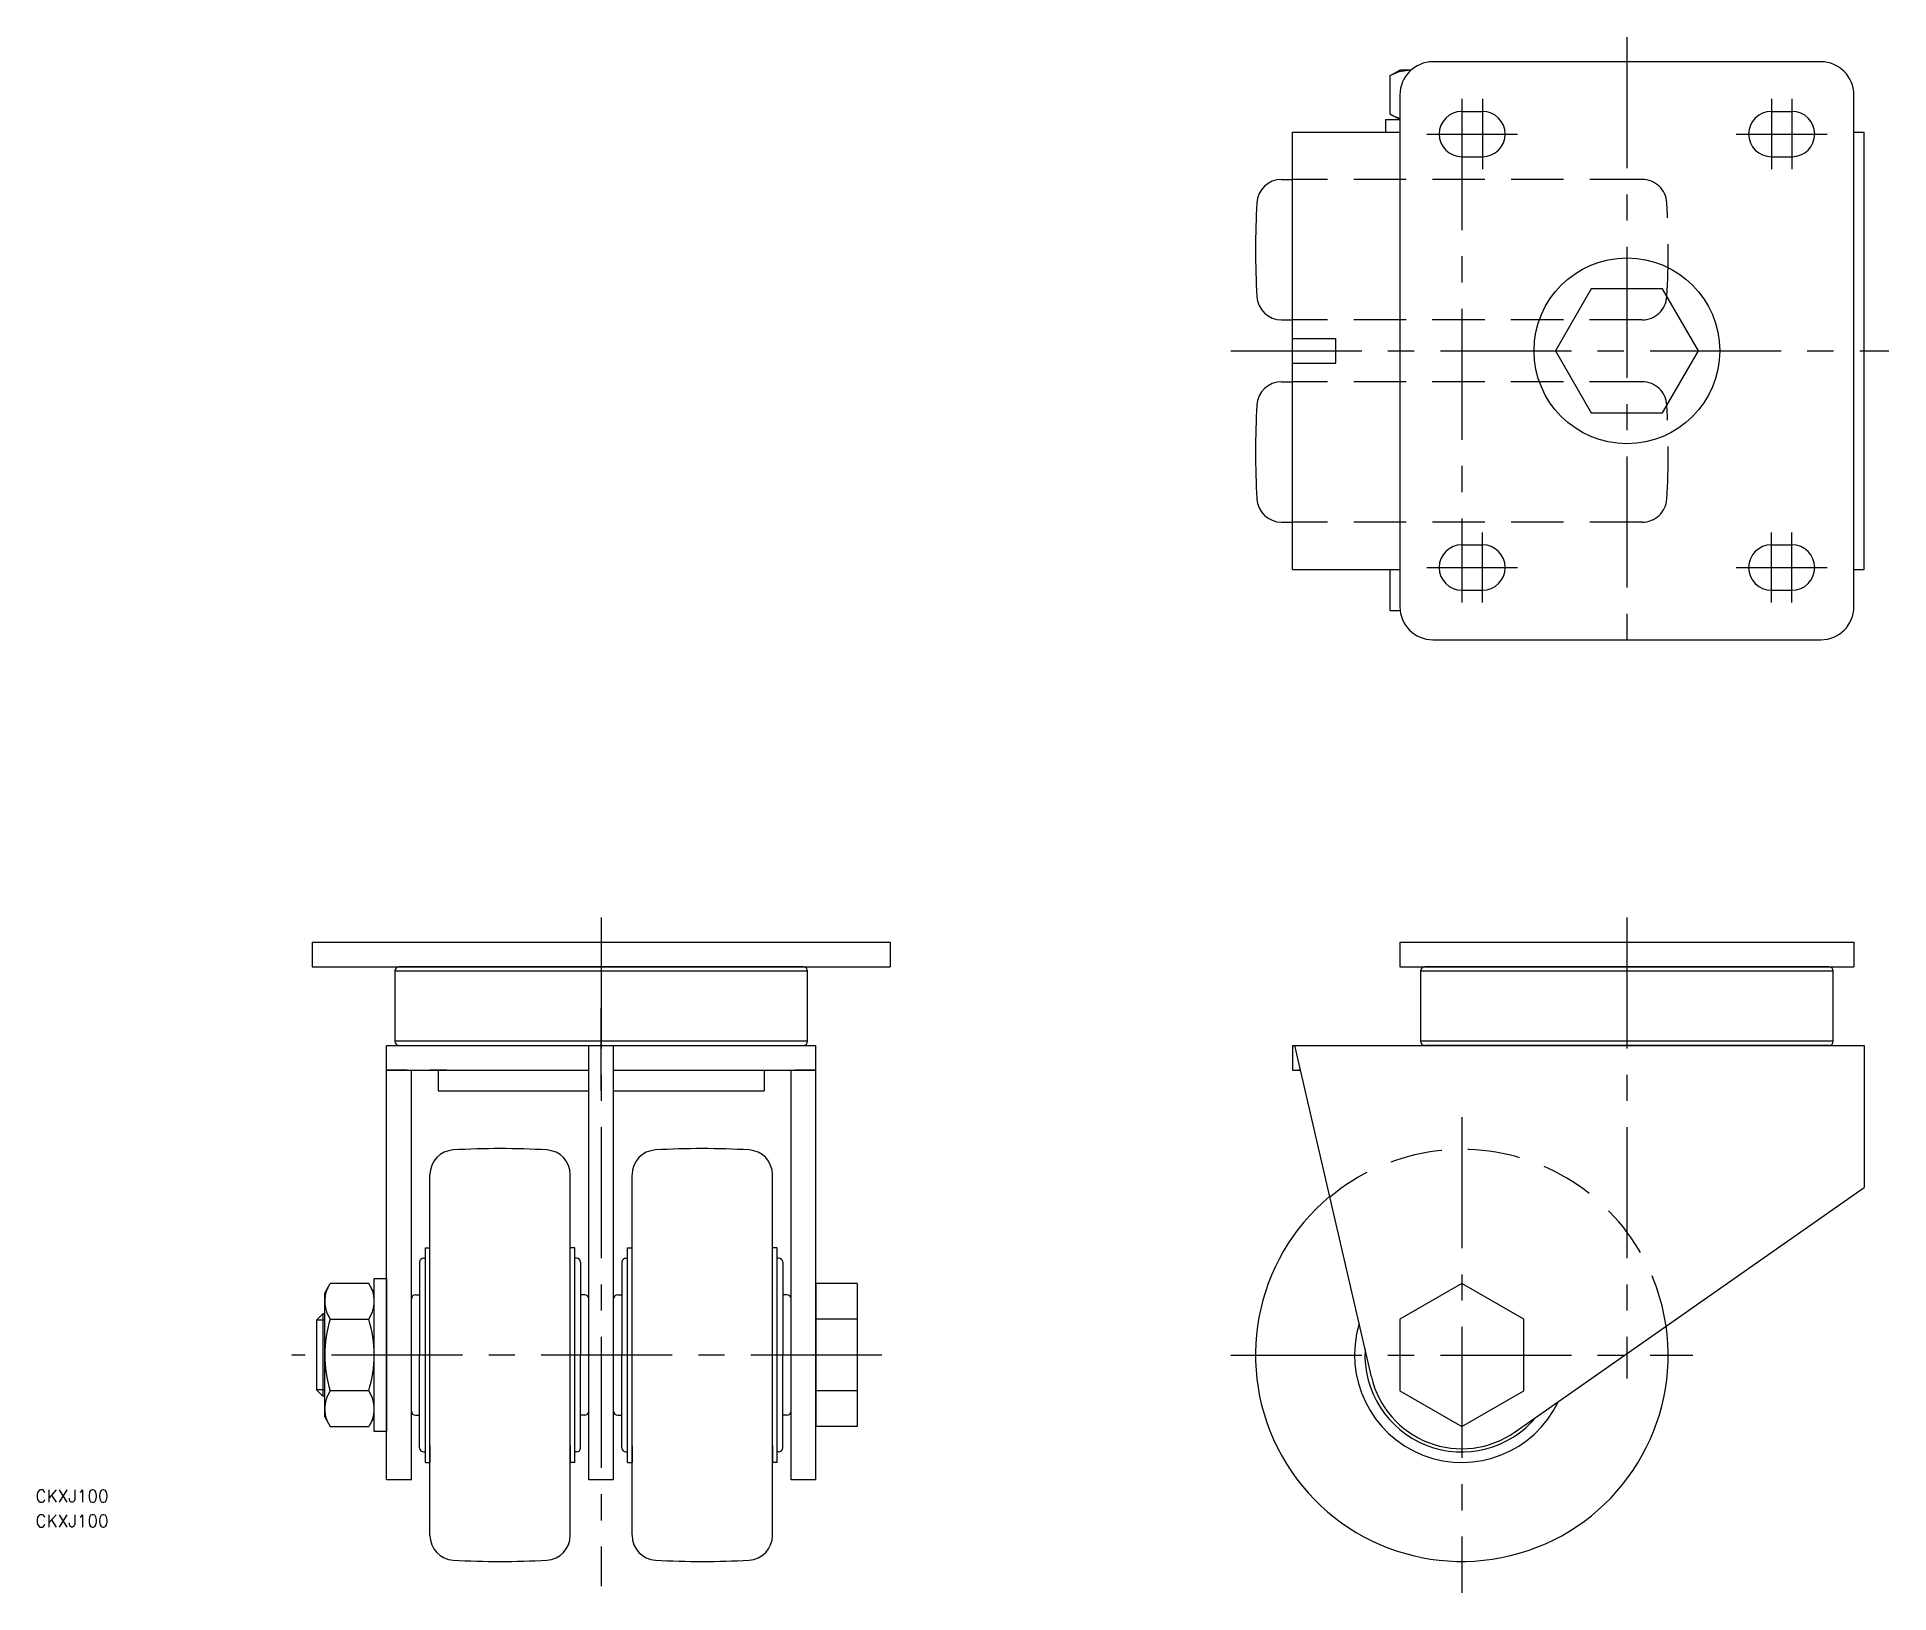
# Model space of a CAD drawing. Extents: x -137 to 312, y -58 to 319.
import ezdxf

# ---------------------------------------------------------------- set-up
doc = ezdxf.new("R2010")
doc.units = 0
doc.linetypes.add('CENTER', pattern=[50.8, 31.75, -6.35, 6.35, -6.35])
doc.linetypes.add('DASHED', pattern=[19.05, 12.7, -6.35])
doc.layers.get('0').update_dxf_attribs({"linetype": 'CONTINUOUS'})
doc.layers.add('CENTER', color=1, linetype='CENTER')
doc.styles.get("Standard").update_dxf_attribs({"font": 'txt.shx', "height": 3, "bigfont": 'bigfont.shx'})

# ---------------------------------------------------------------- blocks, each defined once
blk = doc.blocks.new('*U17')
at = {"color": 7, "linetype": 'CONTINUOUS'}
blk.add_text('CKXJ100', height=3, dxfattribs=at).set_placement((-137.09, -35.67))
blk = doc.blocks.new('*U18')
at = {"color": 7, "linetype": 'CONTINUOUS'}
blk.add_text('CKXJ100', height=3, dxfattribs=at).set_placement((-137.09, -41.67))

msp = doc.modelspace()

# ---------------------------------------------------------------- linework, layer by layer
at = {"color": 7, "linetype": 'CONTINUOUS'}
for p, q in [((191.21, 309.91), (193.54, 311.25)), ((191.21, 309.91), (193.34, 310.88)), ((191.21, 300.59), (191.21, 309.91)), ((193.34, 310.88), (195.54, 311.25)), ((196.24, 311.25), (193.54, 311.25)), ((295.54, 313.25), (201.54, 313.25)), ((193.54, 305.25), (193.54, 181.25)), ((303.54, 181.25), (303.54, 305.25)), ((208.54, 301.25), (213.54, 301.25)), ((283.54, 301.25), (288.54, 301.25)), ((167.54, 296.25), (193.54, 296.25)), ((167.54, 243.25), (167.54, 296.25)), ((190.04, 299.25), (190.04, 296.25)), ((190.04, 299.25), (193.54, 299.25)), ((190.04, 296.25), (193.54, 296.25)), ((193.54, 299.25), (191.21, 300.59)), ((303.54, 296.25), (306.04, 296.25)), ((306.04, 190.25), (306.04, 296.25)), ((208.54, 290.25), (213.54, 290.25)), ((283.54, 290.25), (288.54, 290.25)), ((164.85, 284.75), (167.54, 284.75)), ((239.88, 258.25), (231.21, 243.25)), ((257.2, 258.25), (239.88, 258.25)), ((265.86, 243.25), (257.2, 258.25)), ((164.88, 250.75), (167.54, 250.75)), ((167.54, 246.25), (178.04, 246.25)), ((167.54, 190.25), (167.54, 246.25)), ((178.04, 240.25), (178.04, 246.25)), ((231.21, 243.25), (239.88, 228.25)), ((257.2, 228.25), (265.86, 243.25)), ((167.54, 240.25), (178.04, 240.25)), ((164.88, 235.75), (167.54, 235.75)), ((239.88, 228.25), (257.2, 228.25)), ((164.85, 201.75), (167.54, 201.75)), ((208.54, 196.25), (213.54, 196.25)), ((283.54, 196.25), (288.54, 196.25)), ((167.54, 190.25), (193.54, 190.25)), ((191.21, 180.25), (191.21, 190.25)), ((303.54, 190.25), (306.04, 190.25)), ((208.54, 185.25), (213.54, 185.25)), ((283.54, 185.25), (288.54, 185.25)), ((193.6, 180.25), (191.21, 180.25)), ((201.54, 173.25), (295.54, 173.25)), ((-70, 100), (70, 100)), ((-70, 100), (-70, 94)), ((70, 100), (70, 94)), ((193.54, 100), (193.54, 94)), ((193.54, 100), (303.54, 100)), ((303.54, 100), (303.54, 94)), ((-70, 94), (70, 94)), ((-55, 94), (-37.5, 94)), ((50, 93), (-50, 93)), ((-50, 93), (-50, 76)), ((49, 94), (-49, 94)), ((39.5, 94), (-39.5, 94)), ((50, 76), (50, 93)), ((193.54, 94), (211.04, 94)), ((193.54, 94), (303.54, 94)), ((198.54, 93), (198.54, 76)), ((298.54, 93), (198.54, 93)), ((297.54, 94), (199.54, 94)), ((288.04, 94), (209.04, 94)), ((298.54, 76), (298.54, 93)), ((-52, 75), (52, 75)), ((-52, -30.2), (-52, 75)), ((-52, 75), (-47, 75)), ((50, 76), (-50, 76)), ((-3, -30.2), (-3, 75)), ((-3, 75), (3, 75)), ((3, -30.2), (3, 75)), ((47, 75), (52, 75)), ((52, -30.2), (52, 75)), ((167.54, 75), (306.04, 75)), ((167.54, 75), (167.54, 69)), ((186.61, -5.26), (168.08, 75)), ((188.64, 75), (208.44, 75)), ((298.54, 76), (198.54, 76)), ((297.54, 75), (199.54, 75)), ((287.04, 75), (210.04, 75)), ((268.64, 75), (288.44, 75)), ((306.04, 75), (306.04, 69)), ((-52, 69), (-3, 69)), ((-47, 69), (-52, 69)), ((-46, -30.2), (-46, 69)), ((-37.5, 69), (-41.5, 69)), ((-39.5, 69), (-39.5, 64)), ((3, 69), (52, 69)), ((37.5, 69), (41.5, 69)), ((39.5, 69), (39.5, 64)), ((46, -30.2), (46, 69)), ((52, 69), (47, 69)), ((167.54, 69), (169.47, 69)), ((169.47, 69), (169.08, 69)), ((306.04, 69), (306.04, 40.6)), ((-39.5, 64), (-3, 64)), ((3, 64), (39.5, 64)), ((-41.5, -43.69), (-41.5, 43.66)), ((-7.5, -43.66), (-7.5, 43.66)), ((7.5, -43.66), (7.5, 43.66)), ((41.5, -43.69), (41.5, 43.66)), ((221.44, -18.63), (306.04, 40.6)), ((-44, 22.47), (-44, 0)), ((-43, 23.47), (-42.6, 23.47)), ((-43, 23.47), (-42.6, 23.47)), ((-42.6, -26), (-42.6, 26)), ((-42.6, 26), (-41.5, 26)), ((-41.5, 21.97), (-41.5, 26)), ((-6.4, 26), (-7.5, 26)), ((-7.5, 21.97), (-7.5, 26)), ((-6.4, -26), (-6.4, 26)), ((-6, 23.47), (-6.4, 23.47)), ((-6, 23.47), (-6.4, 23.47)), ((-5, 22.47), (-5, 0)), ((5, 22.47), (5, 0)), ((6, 23.47), (6.4, 23.47)), ((6, 23.47), (6.4, 23.47)), ((6.4, 26), (7.5, 26)), ((6.4, -26), (6.4, 26)), ((7.5, 21.97), (7.5, 26)), ((42.6, 26), (41.5, 26)), ((41.5, 21.97), (41.5, 26)), ((42.6, -26), (42.6, 26)), ((43, 23.47), (42.6, 23.47)), ((43, 23.47), (42.6, 23.47)), ((44, 22.47), (44, 0)), ((-55, 18.5), (-52, 18.5)), ((-55, -18.5), (-55, 18.5)), ((-52, 18.5), (-52, -18.5)), ((-67, 15), (-65.66, 17.32)), ((-67, -15), (-67, 15)), ((-56.34, 17.32), (-65.66, 17.32)), ((-55, 15), (-56.34, 17.32)), ((-55, -15), (-55, 15)), ((-46, -13.6), (-46, 13.6)), ((-45, 14.6), (-44, 14.6)), ((-4, 14.6), (-5, 14.6)), ((-3, -13.6), (-3, 13.6)), ((3, -13.6), (3, 13.6)), ((4, 14.6), (5, 14.6)), ((45, 14.6), (44, 14.6)), ((46, -13.6), (46, 13.6)), ((62, 17.32), (52, 17.32)), ((52, 17.32), (52, -17.32)), ((62, 17.32), (62, -17.32)), ((208.54, 17.32), (193.54, 8.66)), ((223.54, 8.66), (208.54, 17.32)), ((-69, 8.42), (-67.42, 10)), ((-67.42, 10), (-67.42, -10)), ((-67, 10), (-67.42, 10)), ((52, 9.72), (52, -10.28)), ((-69, 8.42), (-69, -8.42)), ((-65.66, 8.66), (-56.34, 8.66)), ((62, 8.66), (52, 8.66)), ((193.54, 8.66), (193.54, -8.66)), ((223.54, -8.66), (223.54, 8.66)), ((-44, -22.48), (-44, 0)), ((-5, -22.48), (-5, 0)), ((5, -22.48), (5, 0)), ((44, -22.48), (44, 0)), ((-69, -8.42), (-67.42, -10)), ((-56.34, -8.66), (-65.66, -8.66)), ((62, -8.66), (52, -8.66)), ((193.54, -8.66), (208.54, -17.32)), ((208.54, -17.32), (223.54, -8.66)), ((-67, -10), (-67.42, -10)), ((-67, -15), (-65.66, -17.32)), ((-65.66, -17.32), (-56.34, -17.32)), ((-55, -15), (-56.34, -17.32)), ((-45, -14.6), (-44.1, -14.6)), ((-45, -14.6), (-44, -14.6)), ((-4, -14.6), (-5, -14.6)), ((-4, -14.6), (-4.9, -14.6)), ((4, -14.6), (5, -14.6)), ((4, -14.6), (4.9, -14.6)), ((45, -14.6), (44, -14.6)), ((45, -14.6), (44.1, -14.6)), ((62, -17.32), (52, -17.32)), ((-52, -18.5), (-55, -18.5)), ((-41.5, -21.98), (-41.5, -26)), ((-7.5, -21.98), (-7.5, -26)), ((7.5, -21.98), (7.5, -26)), ((41.5, -21.98), (41.5, -26)), ((-43, -23.48), (-42.6, -23.48)), ((-43, -23.48), (-42.6, -23.48)), ((-42.6, -26), (-41.5, -26)), ((-6.4, -26), (-7.5, -26)), ((-6, -23.48), (-6.4, -23.48)), ((-6, -23.48), (-6.4, -23.48)), ((6, -23.48), (6.4, -23.48)), ((6, -23.48), (6.4, -23.48)), ((6.4, -26), (7.5, -26)), ((42.6, -26), (41.5, -26)), ((43, -23.48), (42.6, -23.48)), ((43, -23.48), (42.6, -23.48)), ((-46, -30.2), (-52, -30.2)), ((3, -30.2), (-3, -30.2)), ((52, -30.2), (46, -30.2))]:
    msp.add_line(p, q, dxfattribs=at)
at = {"color": 3, "linetype": 'DASHED'}
for p, q in [((252.22, 284.75), (167.54, 284.75)), ((252.19, 250.75), (167.54, 250.75)), ((252.19, 235.75), (167.54, 235.75)), ((252.22, 201.75), (167.54, 201.75))]:
    msp.add_line(p, q, dxfattribs=at)
at = {"color": 3, "linetype": 'CONTINUOUS'}
for p, q in [((-67, 8.42), (-69, 8.42)), ((-67, -8.42), (-69, -8.42))]:
    msp.add_line(p, q, dxfattribs=at)
at = {"color": 7, "linetype": 'CONTINUOUS'}
msp.add_circle((248.54, 243.25), 22.5, dxfattribs=at)
for centre, radius, start, end in [((201.54, 305.25), 8, 90, 180), ((195.22, 302.52), 8.73, 83.6057, 87.8485), ((295.54, 305.25), 8, 0, 90), ((208.54, 295.75), 5.5, 90, 270), ((213.54, 295.75), 5.5, 270, 90), ((283.54, 295.75), 5.5, 90, 270), ((288.54, 295.75), 5.5, 270, 90), ((195.87, 307.98), 8.73, 237.7673, 254.4754), ((164.85, 278.75), 6, 90, 176.7495), ((358.54, 267.75), 200, 176.7495, 183.2505), ((164.85, 256.75), 6, 183.2505, 270), ((164.85, 229.75), 6, 90, 176.7495), ((358.54, 218.75), 200, 176.7495, 183.2505), ((164.85, 207.75), 6, 183.2505, 270), ((208.54, 190.75), 5.5, 90, 270), ((213.54, 190.75), 5.5, 270, 90), ((283.54, 190.75), 5.5, 90, 270), ((288.54, 190.75), 5.5, 270, 90), ((201.54, 181.25), 8, 180, 270), ((295.54, 181.25), 8, 270, 0), ((-49, 93), 1, 90, 180), ((49, 93), 1, 0, 90), ((199.54, 93), 1, 90, 180), ((297.54, 93), 1, 0, 90), ((-49, 76), 1, 180, 270), ((49, 76), 1, 270, 0), ((199.54, 76), 1, 180, 270), ((297.54, 76), 1, 270, 0), ((-35.5, 43.69), 6, 93.2505, 180), ((-24.5, -150), 200, 86.7495, 93.2505), ((-13.5, 43.69), 6, 0, 86.7495), ((13.5, 43.69), 6, 93.2505, 180), ((24.5, -150), 200, 86.7495, 93.2505), ((35.5, 43.69), 6, 0, 86.7495), ((208.54, 0), 50, 129.7437, 8.2563), ((-43, 22.47), 1, 90, 180), ((-6, 22.47), 1, 0, 90), ((6, 22.47), 1, 90, 180), ((43, 22.47), 1, 0, 90), ((-59.33, 12.99), 7.67, 154.3842, 214.3842), ((-62.67, 12.99), 7.67, 325.6158, 25.6158), ((-45, 13.6), 1, 90, 180), ((-4, 13.6), 1, 0, 90), ((4, 13.6), 1, 90, 180), ((45, 13.6), 1, 0, 90), ((-38.34, 0), 28.66, 162.412, 197.588), ((-83.66, 0), 28.66, 342.412, 17.588), ((208.54, 0), 26, 163.1251, 334.3449), ((208.54, 0), 23.48, 176.8183, 320.106), ((-59.33, -12.99), 7.67, 145.6158, 205.6158), ((-62.67, -12.99), 7.67, 334.3842, 34.3842), ((208.54, -0.2), 22.5, 193, 305), ((-45, -13.6), 1, 180, 270), ((-4, -13.6), 1, 270, 0), ((4, -13.6), 1, 180, 270), ((45, -13.6), 1, 270, 0), ((-43, -22.48), 1, 180, 270), ((-6, -22.48), 1, 270, 0), ((6, -22.48), 1, 180, 270), ((43, -22.48), 1, 270, 0), ((-35.5, -43.69), 6, 180, 266.7495), ((-13.5, -43.69), 6, 273.2505, 0), ((13.5, -43.69), 6, 180, 266.7495), ((35.5, -43.69), 6, 273.2505, 0), ((-24.5, 150), 200, 266.7495, 273.2505), ((24.5, 150), 200, 266.7495, 273.2505)]:
    msp.add_arc(centre, radius, start, end, dxfattribs=at)
at = {"color": 3, "linetype": 'DASHED'}
for centre, radius, start, end in [((252.22, 278.75), 6, 3.2505, 90), ((58.54, 267.75), 200, 356.7495, 3.2505), ((252.22, 256.75), 6, 270, 356.7495), ((252.22, 229.75), 6, 3.2505, 90), ((58.54, 218.75), 200, 356.7495, 3.2505), ((252.22, 207.75), 6, 270, 356.7495), ((208.54, -0.2), 50, 8.2565, 129.7435)]:
    msp.add_arc(centre, radius, start, end, dxfattribs=at)
at = {"layer": 'CENTER', "color": 1, "linetype": 'CENTER'}
for p, q in [((248.54, 319.25), (248.54, 167.25)), ((208.54, 304.25), (208.54, 182.25)), ((213.54, 304.25), (213.54, 287.25)), ((283.54, 304.25), (283.54, 287.25)), ((288.54, 304.25), (288.54, 287.25)), ((200.04, 295.75), (222.04, 295.75)), ((275.04, 295.75), (297.04, 295.75)), ((152.54, 243.25), (312.04, 243.25)), ((213.54, 182.25), (213.54, 199.25)), ((283.54, 182.25), (283.54, 199.25)), ((288.54, 182.25), (288.54, 199.25)), ((200.04, 190.75), (222.04, 190.75)), ((275.04, 190.75), (297.04, 190.75)), ((0, 106), (0, -56)), ((248.54, 106), (248.54, -5.66)), ((0, 64), (0, 84)), ((208.54, 57.63), (208.54, -57.63)), ((68, 0), (-75, 0)), ((152.54, 0), (264.54, 0))]:
    msp.add_line(p, q, dxfattribs=at)

# ---------------------------------------------------------------- block references
at = {"color": 7, "linetype": 'CONTINUOUS'}
for name in ['*U17', '*U18']:
    msp.add_blockref(name, (0, 0), dxfattribs=at)

doc.saveas('drawing.dxf')
